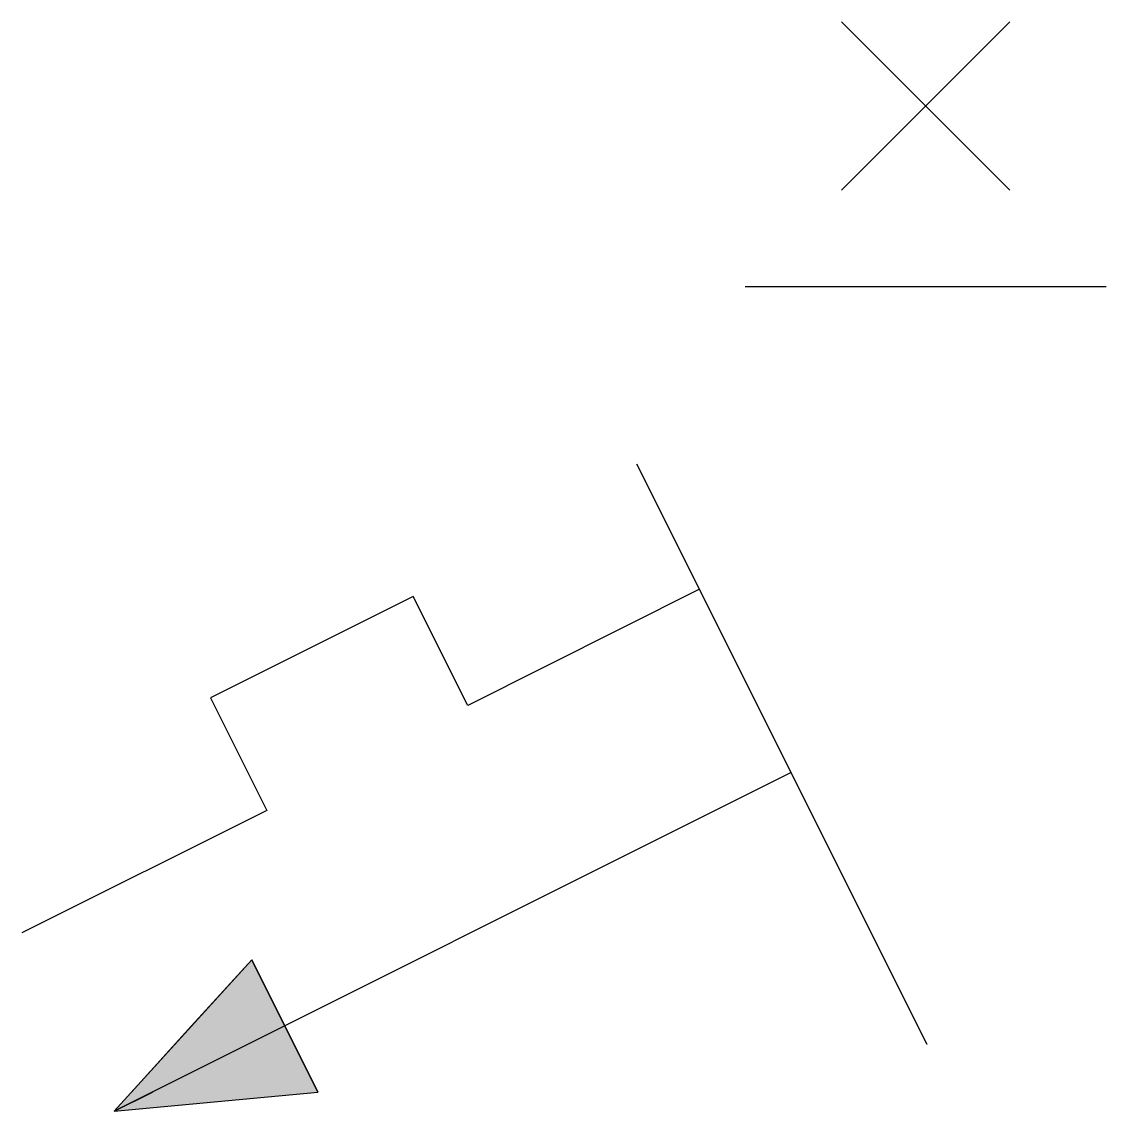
# Model space of a CAD drawing. Extents: x 2450.2 to 2462.2, y 1642.8 to 1654.9.
import ezdxf

# ---------------------------------------------------------------- set-up
doc = ezdxf.new("R2010")
doc.units = 0
doc.layers.add('--00-VTA_CARTELES_LEYENDAS', color=8, linetype='CONTINUOUS')
doc.layers.add('POTENCIA', color=3, linetype='CONTINUOUS')

# ---------------------------------------------------------------- blocks, each defined once
blk = doc.blocks.new('*U89')
at = {"layer": 'POTENCIA', "linetype": 'CONTINUOUS'}
for p, q in [((2452.103, 1643.758), (2452.769, 1644.491)), ((2452.769, 1644.491), (2453.135, 1643.758)), ((2451.437, 1643.025), (2452.103, 1643.758)), ((2453.135, 1643.758), (2453.502, 1643.025)), ((2451.669, 1643.025), (2451.244, 1642.812)), ((2451.244, 1642.812), (2451.669, 1643.025))]:
    blk.add_line(p, q, dxfattribs=at)
at = {"layer": 'POTENCIA', "linetype": 'CONTINUOUS', "extrusion": (0, 0, -1)}
for points in [[(-2452.769, 1644.491), (-2453.135, 1643.758), (-2452.103, 1643.758)], [(-2452.103, 1643.758), (-2451.669, 1643.025), (-2451.437, 1643.025)], [(-2453.135, 1643.758), (-2453.502, 1643.025), (-2451.669, 1643.025)], [(-2452.103, 1643.758), (-2453.135, 1643.758), (-2451.669, 1643.025)], [(-2451.437, 1643.025), (-2451.669, 1643.025), (-2451.244, 1642.812)], [(-2451.669, 1643.025), (-2453.502, 1643.025), (-2451.244, 1642.812)]]:
    blk.add_solid(points, dxfattribs=at)
blk = doc.blocks.new('INTERRUPTOR_TERMOMAGNETICO')
at = {"layer": '--00-VTA_CARTELES_LEYENDAS'}
blk.add_line((2460.254, 1643.553), (2460.254, 1643.553), dxfattribs=at)
blk.add_line((2460.254, 1643.553), (2460.254, 1643.553), dxfattribs=at)
blk.add_line((2460.254, 1643.553), (2460.254, 1643.553), dxfattribs=at)
blk.add_line((2460.254, 1643.553), (2460.254, 1643.553), dxfattribs=at)
at = {"layer": 'POTENCIA'}
for p, q in [((2459.307, 1653.018), (2461.172, 1654.883)), ((2461.172, 1653.018), (2459.307, 1654.883)), ((2458.239, 1651.951), (2462.239, 1651.951)), ((2460.254, 1643.553), (2457.039, 1649.982)), ((2457.733, 1648.595), (2455.163, 1647.309)), ((2454.56, 1648.516), (2452.313, 1647.392)), ((2455.163, 1647.309), (2454.56, 1648.516)), ((2452.313, 1647.392), (2452.936, 1646.145)), ((2458.748, 1646.564), (2451.244, 1642.812)), ((2452.936, 1646.145), (2450.221, 1644.788)), ((2451.244, 1642.812), (2452.769, 1644.491)), ((2453.502, 1643.025), (2452.769, 1644.491)), ((2451.244, 1642.812), (2453.502, 1643.025))]:
    blk.add_line(p, q, dxfattribs=at)
at = {"layer": 'POTENCIA', "linetype": 'CONTINUOUS'}
blk.add_blockref('*U89', (0, 0), dxfattribs=at)

msp = doc.modelspace()

# ---------------------------------------------------------------- block references
at = {"layer": '--00-VTA_CARTELES_LEYENDAS'}
msp.add_blockref('INTERRUPTOR_TERMOMAGNETICO', (0, 0), dxfattribs=at)

doc.saveas('drawing.dxf')
